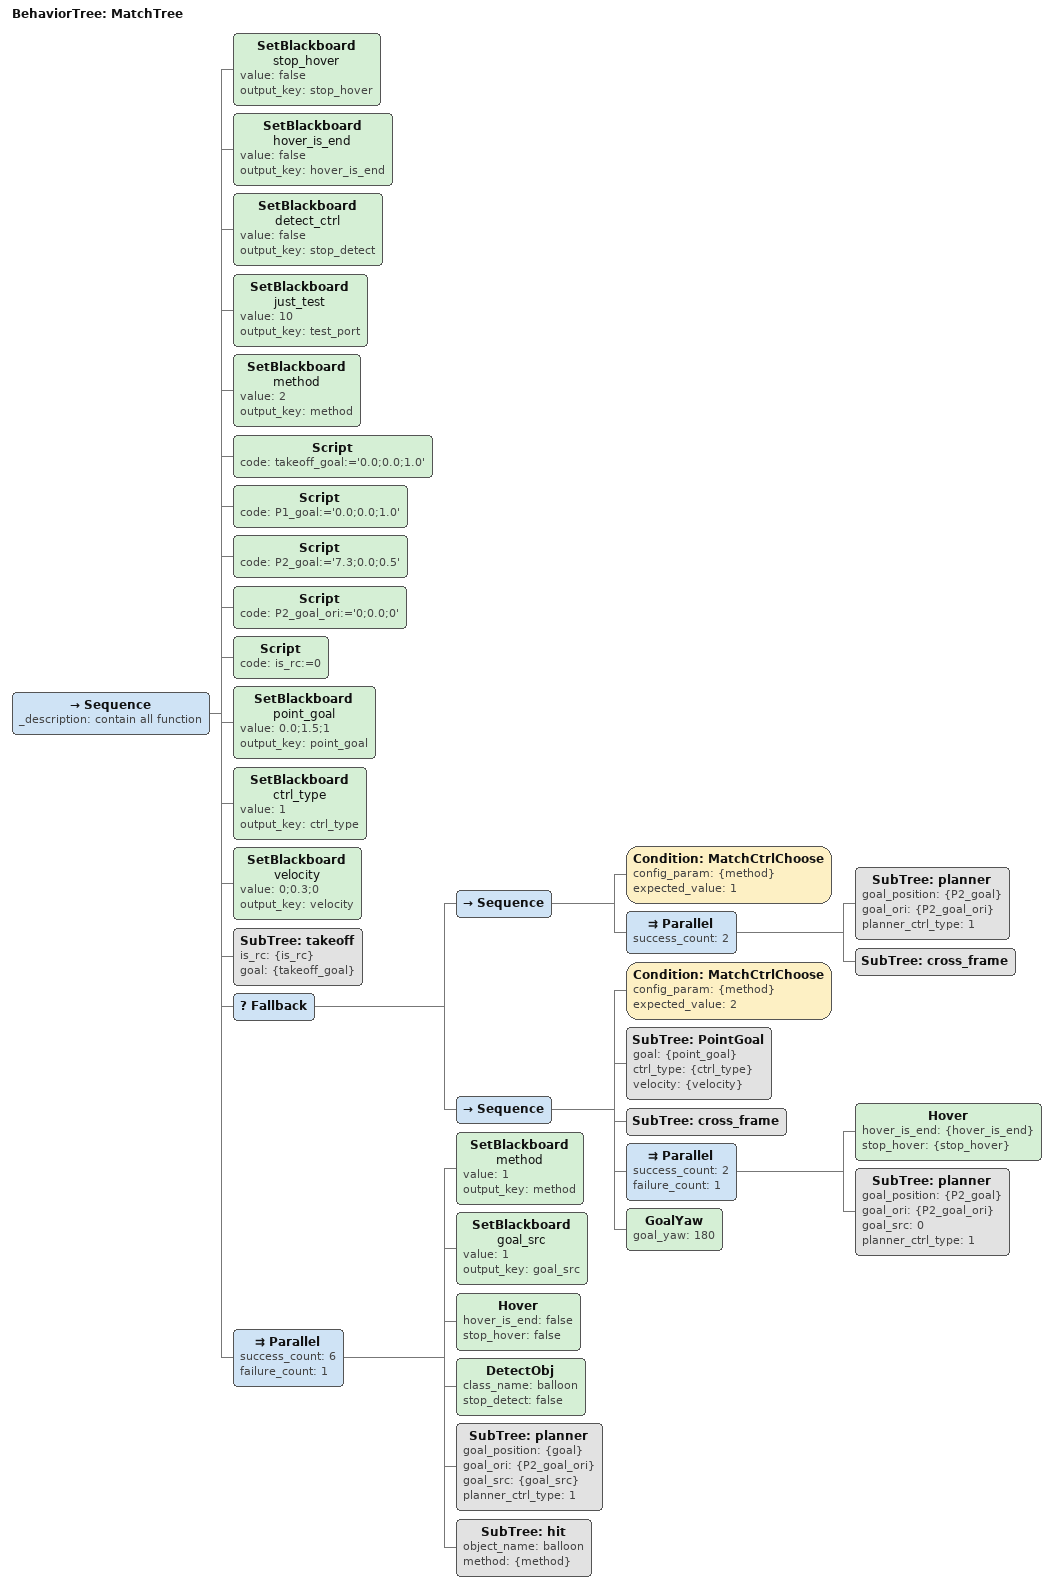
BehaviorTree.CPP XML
<?xml version="1.0" encoding="UTF-8"?>
<root BTCPP_format="4" main_tree_to_execute="MatchTree">
  <include path="takeoff.xml"/>
  <include path="planner_node.xml" />
  <include path="cross_frame.xml" />
  <include path="hit.xml" />
  <include path="arrive_goal.xml" />

  <BehaviorTree ID="MatchTree">
    <Sequence _description="contain all function">
     <SetBlackboard name="stop_hover" value="false" output_key="stop_hover" /> <!-- 先设置悬停 -->
     <SetBlackboard name="hover_is_end" value="false" output_key="hover_is_end" /> <!-- 结束悬停节点参数 -->
     <SetBlackboard name="detect_ctrl" value="false" output_key="stop_detect" /> <!-- 结束悬停节点参数 -->
     <SetBlackboard name="just_test" value="10" output_key="test_port" /> <!-- 结束悬停节点参数 -->
     <SetBlackboard name="method" value="2" output_key="method" /> <!-- 结束悬停节点参数 --> <!--直接使用定点飞行+视觉伺服控制-->
    <Script code=" takeoff_goal:='0.0;0.0;1.0' "/>  <!--先飞机起飞 -->
    <Script code=" P1_goal:='0.0;0.0;1.0' "/>  <!--P1点位置 -->
    <Script code=" P2_goal:='7.3;0.0;0.5' "/>  <!--P2点位置 -->
    <Script code=" P2_goal_ori:='0;0.0;0' "/>  <!--P2目标点，飞机朝向 -->
    <Script code=" is_rc:=0 "/>  <!--先飞机起飞 -->
    <SetBlackboard name="point_goal" value="0.0;1.5;1" output_key="point_goal" />
    <SetBlackboard name="ctrl_type" value="1" output_key="ctrl_type" />
    <SetBlackboard name="velocity" value="0;0.3;0" output_key="velocity" />
      <!-- 控制飞机起飞-->
      <SubTree ID="takeoff" is_rc="{is_rc}" goal="{takeoff_goal}"/>
          <!-- 这里有两种方案 1: 使用路径规划直接给到目标，中途可以插入伺服控制； 2：使用控制插入定点飞行方法，伺服插入，不管那种方法都可以使用行为组合的方式完成 -->
      <Fallback>
          <!-- 如果 是第一种方案 生成一条从起飞后到打击目标前的完整的轨迹 -->
        <Sequence>
            <Condition ID="MatchCtrlChoose" config_param="{method}" expected_value="1" />
            <Parallel success_count = "2">
                <!-- 视觉伺服控制穿框和轨迹规划同时使用 -->
                <SubTree ID="planner" goal_position="{P2_goal}" goal_ori="{P2_goal_ori}" planner_ctrl_type ="1" />
                <SubTree ID="cross_frame" />
            </Parallel>

        </Sequence>

          <!-- 如果方案二， 先使用指点飞行，+ 视觉伺服控制穿框 + 轨迹规划走后半段-->
        <Sequence>
            <Condition ID="MatchCtrlChoose" config_param="{method}" expected_value="2" />
            <SubTree ID="PointGoal" goal="{point_goal}" ctrl_type="{ctrl_type}" velocity="{velocity}"/>
            <SubTree ID="cross_frame" /> <!--开启视觉伺服穿框的过程-->
            <!-- 这个时候等待需要等待轨迹规划后才能飞行，因此这里应该保持悬停-->

            <Parallel success_count = "2" failure_count="1"> <!-- 悬停节点和路径规划节点，同时进行-->
              <!-- 路径规划需要时间，在规划出轨迹前，飞机悬停等待-->
            <Hover hover_is_end="{hover_is_end}" stop_hover="{stop_hover}"/>
            <SubTree ID="planner" goal_position="{P2_goal}" goal_ori="{P2_goal_ori}"  goal_src="0" planner_ctrl_type ="1" />
            </Parallel>

            <!-- 经过上面的操作后，飞机没有需要掉头转向-->
            <GoalYaw goal_yaw="180" />
        </Sequence>
      </Fallback>

      <Parallel success_count="6" failure_count="1">
        <SetBlackboard name="method" value="1" output_key="method" />
        <SetBlackboard name="goal_src" value="1" output_key="goal_src" />
         <Hover  hover_is_end="false" stop_hover="false"/>
         <DetectObj class_name="balloon" stop_detect="false"/>
         <SubTree ID="planner" goal_position="{goal}" goal_ori="{P2_goal_ori}" goal_src="{goal_src}" planner_ctrl_type ="1" />
        <SubTree ID="hit" object_name="balloon" method="{method}" />
      </Parallel>
    </Sequence>
  </BehaviorTree>

</root>
